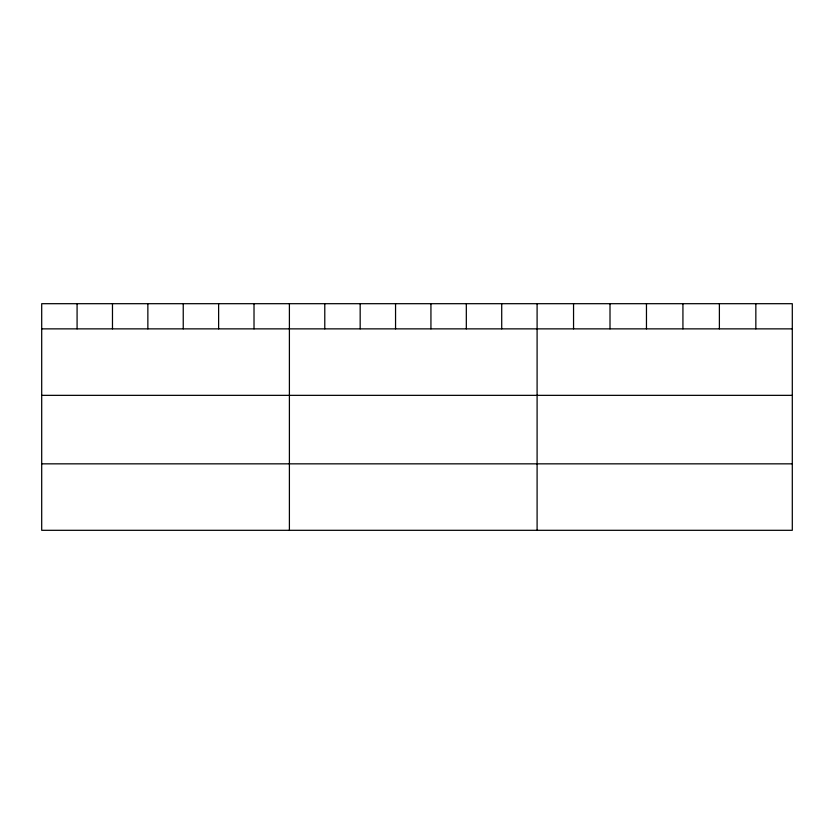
<?xml version="1.0" encoding="UTF-8"?>
<svg xmlns="http://www.w3.org/2000/svg" width="834" height="834" viewBox="0 0 834 834"><rect width="100%" height="100%" fill="white"/><g stroke="black" fill="none" stroke-linecap="round" stroke-linejoin="round"><path stroke-width="1.25" d="M792.3 328.867L792.3 530.309L41.7 530.309L41.7 303.691L792.3 303.691L792.3 328.867L41.7 328.867M41.7 395.347L792.3 395.347M41.7 463.84L792.3 463.84M755.844 303.691L755.844 328.867M719.388 303.691L719.388 328.867M682.931 303.691L682.931 328.867M646.465 303.691L646.465 328.867M610.008 303.691L610.008 328.867M573.552 303.691L573.552 328.867M537.096 303.691L537.096 530.309M501.714 303.691L501.714 328.867M466.321 303.691L466.321 328.867M430.938 303.691L430.938 328.867M395.556 303.691L395.556 328.867M360.173 303.691L360.173 328.867M324.78 303.691L324.78 328.867M289.398 303.691L289.398 530.309M254.016 303.691L254.016 328.867M218.623 303.691L218.623 328.867M183.24 303.691L183.24 328.867M147.858 303.691L147.858 328.867M112.475 303.691L112.475 328.867M77.082 303.691L77.082 328.867"/></g></svg>
